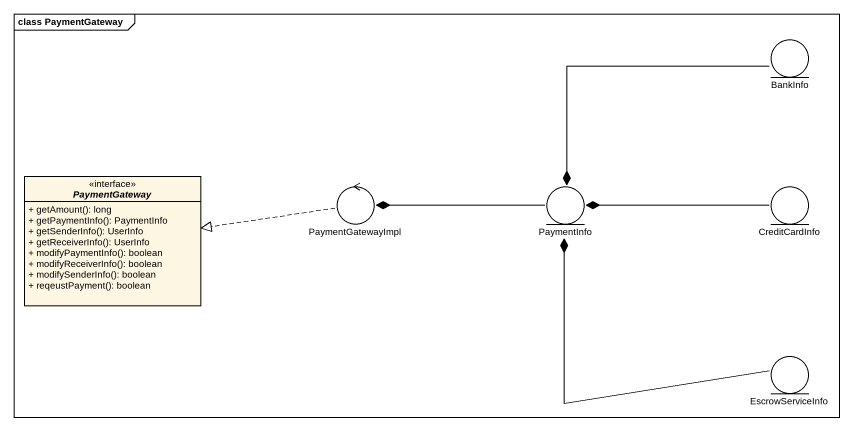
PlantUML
@startuml
mainframe class PaymentGateway
allowmixing
hide circle
hide empty members
skinparam classAttributeIconSize 0
entity BankInfo
interface PaymentGateway {
  + getAmount(): long
  + getPaymentInfo(): PaymentInfo
  + getSenderInfo(): UserInfo
  + getReceiverInfo(): UserInfo
  + modifyPaymentInfo(): boolean
  + modifyReceiverInfo(): boolean
  + modifySenderInfo(): boolean
  + reqeustPayment(): boolean
}
control PaymentGatewayImpl
entity PaymentInfo
entity CreditCardInfo
entity EscrowServiceInfo
BankInfo --* PaymentInfo
PaymentGatewayImpl .left.|> PaymentGateway
PaymentInfo -left-* PaymentGatewayImpl
CreditCardInfo -left-* PaymentInfo
EscrowServiceInfo -up-* PaymentInfo
@enduml
